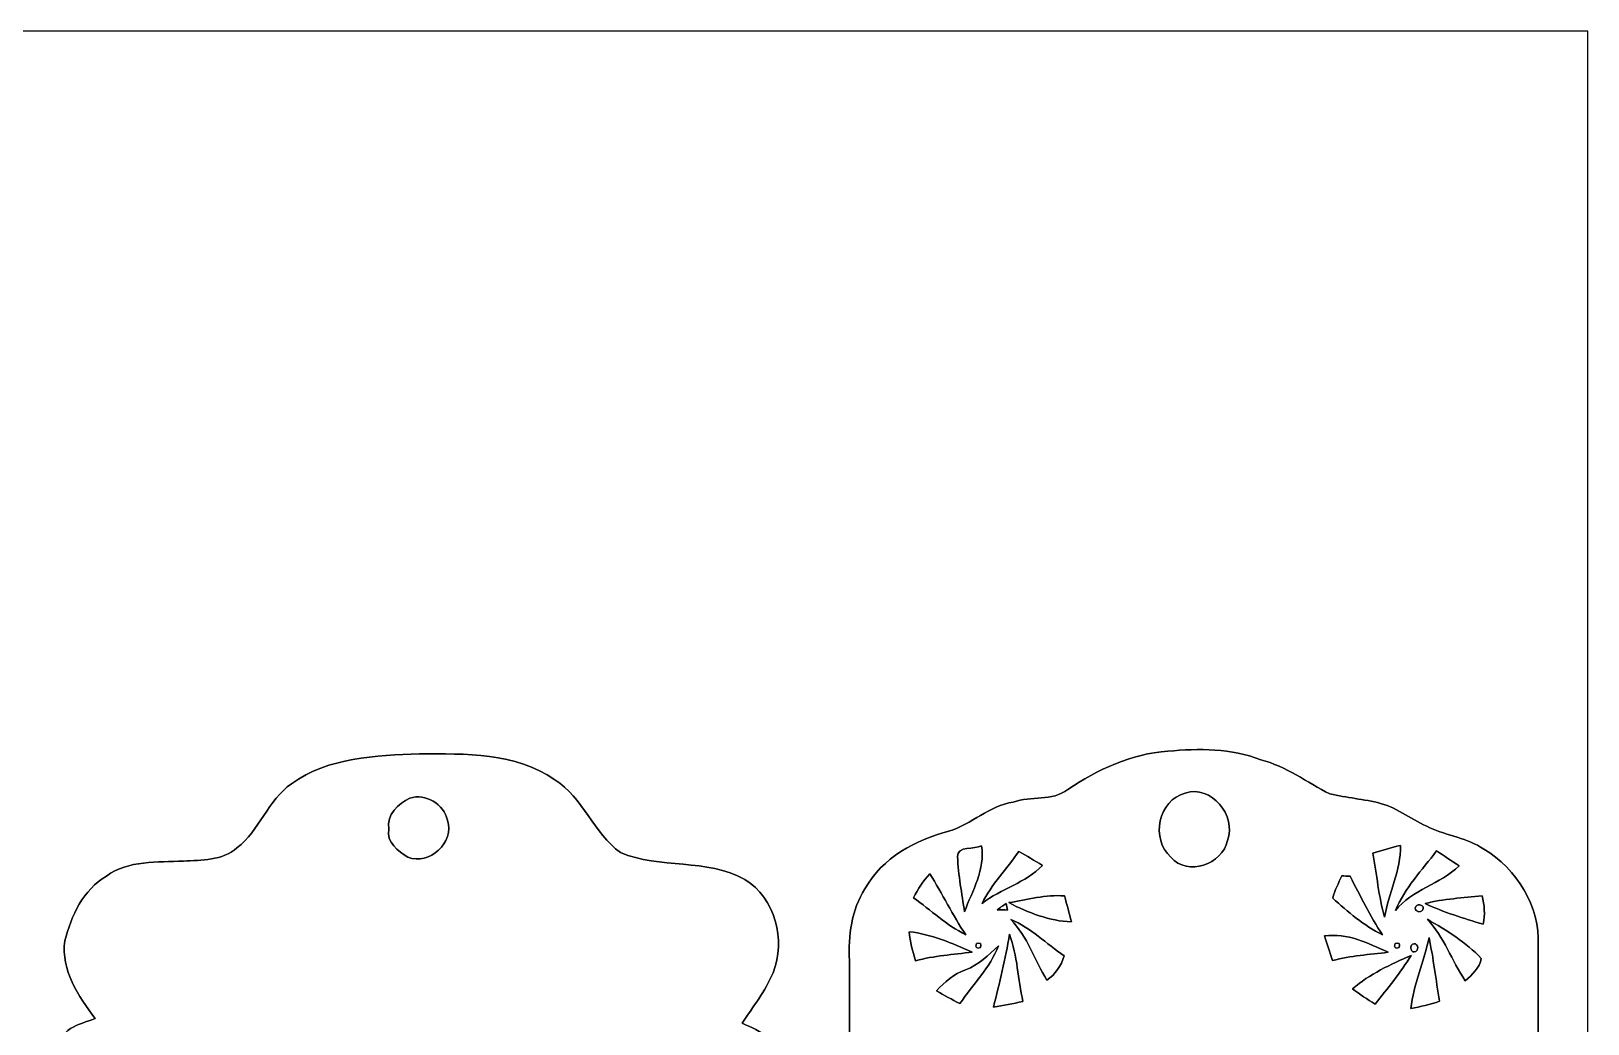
# Model space of a CAD drawing. Header units: centimetres. Extents: x -16.8 to 16.8, y -16.7 to 16.7.
# Drawn here: x -5.4 to 16.77, y 2.54 to 16.67 of the extents above; entities that cross this region are included whole.
import ezdxf

# ---------------------------------------------------------------- set-up
doc = ezdxf.new("R2010")
doc.units = ezdxf.units.CM
doc.header["$MEASUREMENT"] = 0
doc.layers.add('Layer 1', color=7, linetype='Continuous')

msp = doc.modelspace()

# ---------------------------------------------------------------- linework, layer by layer
at = {"layer": 'Layer 1', "color": 7}
for points, knots in [([(-16.77458, 16.66875), (-16.77458, 16.66875), (16.77458, 16.66875), (16.77458, 16.66875), (16.77458, 16.66875), (16.77458, 16.66875), (16.77458, -16.66875), (16.77458, -16.66875), (16.77458, -16.66875), (16.77458, -16.66875), (-16.77458, -16.66875), (-16.77458, -16.66875), (-16.77458, -16.66875), (-16.77458, -16.66875), (-16.77458, 16.66875), (-16.77458, 16.66875), (-16.77458, 16.66875), (-16.77458, 16.66875), (-16.77458, 16.66875), (-16.77458, 16.66875)], [0, 0, 0, 0, 0.16666667, 0.16666667, 0.16666667, 0.16666667, 0.33333333, 0.33333333, 0.33333333, 0.33333333, 0.5, 0.5, 0.5, 0.5, 0.66666667, 0.66666667, 0.66666667, 0.66666667, 1, 1, 1, 1]), ([(10.79288, 6.41914), (10.27395, 6.38175), (9.79346, 6.15915), (9.36731, 5.87199), (9.36731, 5.87199), (9.14471, 5.70195), (8.84343, 5.78309), (8.59084, 5.69348), (8.59084, 5.69348), (8.24971, 5.64233), (7.99747, 5.38057), (7.67574, 5.27791), (7.67574, 5.27791), (7.20019, 5.15938), (6.7243, 4.89938), (6.47982, 4.45841), (6.47982, 4.45841), (6.28438, 4.15925), (6.24452, 3.78919), (6.25757, 3.43994), (6.25757, 3.43994), (6.26957, 0.91123), (6.25404, -1.61784), (6.26498, -4.14655), (6.26498, -4.14655), (6.25722, -4.57941), (6.44878, -5.00627), (6.77968, -5.28567), (6.77968, -5.28567), (7.12752, -5.64444), (7.65916, -5.68325), (8.07191, -5.93125), (8.07191, -5.93125), (8.25641, -6.0392), (8.45326, -6.12881), (8.66316, -6.17679), (8.66316, -6.17679), (8.93586, -6.24311), (9.24807, -6.20324), (9.47455, -6.39904), (9.47455, -6.39904), (10.29652, -6.96736), (11.40813, -7.05379), (12.32923, -6.68726), (12.32923, -6.68726), (12.60969, -6.57472), (12.85064, -6.38528), (13.12122, -6.25334), (13.12122, -6.25334), (13.34664, -6.20536), (13.58265, -6.20854), (13.80702, -6.14856), (13.80702, -6.14856), (14.08148, -6.06778), (14.3002, -5.86775), (14.56372, -5.76192), (14.56372, -5.76192), (14.8336, -5.66984), (15.12252, -5.61763), (15.35747, -5.44513), (15.35747, -5.44513), (15.78398, -5.14562), (16.10113, -4.64679), (16.06938, -4.11092), (16.06938, -4.11092), (16.06726, -1.52329), (16.07291, 1.06468), (16.06656, 3.65231), (16.06656, 3.65231), (16.09443, 4.21146), (15.76105, 4.74133), (15.29151, 5.02567), (15.29151, 5.02567), (15.05902, 5.17984), (14.77504, 5.21511), (14.52457, 5.32871), (14.52457, 5.32871), (14.28432, 5.43101), (14.07795, 5.60458), (13.8236, 5.67443), (13.8236, 5.67443), (13.58582, 5.73687), (13.33853, 5.75451), (13.1004, 5.8106), (13.1004, 5.8106), (12.77408, 5.97535), (12.47563, 6.20219), (12.11721, 6.29708), (12.11721, 6.29708), (11.69741, 6.46254), (11.23491, 6.45548), (10.79288, 6.41914), (10.79288, 6.41914), (10.79288, 6.41914), (10.79288, 6.41914), (10.79288, 6.41914)], [0, 0, 0, 0, 0.04, 0.04, 0.04, 0.04, 0.08, 0.08, 0.08, 0.08, 0.12, 0.12, 0.12, 0.12, 0.16, 0.16, 0.16, 0.16, 0.2, 0.2, 0.2, 0.2, 0.24, 0.24, 0.24, 0.24, 0.28, 0.28, 0.28, 0.28, 0.32, 0.32, 0.32, 0.32, 0.36, 0.36, 0.36, 0.36, 0.4, 0.4, 0.4, 0.4, 0.44, 0.44, 0.44, 0.44, 0.48, 0.48, 0.48, 0.48, 0.52, 0.52, 0.52, 0.52, 0.56, 0.56, 0.56, 0.56, 0.6, 0.6, 0.6, 0.6, 0.64, 0.64, 0.64, 0.64, 0.68, 0.68, 0.68, 0.68, 0.72, 0.72, 0.72, 0.72, 0.76, 0.76, 0.76, 0.76, 0.8, 0.8, 0.8, 0.8, 0.84, 0.84, 0.84, 0.84, 0.88, 0.88, 0.88, 0.88, 0.92, 0.92, 0.92, 0.92, 1, 1, 1, 1]), ([(0.13476, 6.38104), (-0.48295, 6.35494), (-1.16487, 6.33518), (-1.68628, 5.95524), (-1.68628, 5.95524), (-2.02353, 5.72241), (-2.13995, 5.28884), (-2.46451, 5.0419), (-2.46451, 5.0419), (-2.67229, 4.86128), (-2.96863, 4.8641), (-3.22721, 4.85458), (-3.22721, 4.85458), (-3.59445, 4.8327), (-4.00967, 4.8708), (-4.32364, 4.6415), (-4.32364, 4.6415), (-4.6542, 4.44782), (-4.82318, 4.07458), (-4.91596, 3.71934), (-4.91596, 3.71934), (-4.97276, 3.29671), (-4.71805, 2.93511), (-4.48557, 2.61232), (-4.48557, 2.61232), (-4.60375, 2.56822), (-4.72722, 2.5333), (-4.83623, 2.46839), (-4.83623, 2.46839), (-5.03555, 2.32692), (-5.14562, 2.08703), (-5.16043, 1.84644), (-5.16043, 1.84644), (-5.19889, 1.36419), (-4.98793, 0.91581), (-4.81224, 0.48048), (-4.81224, 0.48048), (-4.68665, 0.15522), (-4.54025, -0.16122), (-4.37833, -0.4699), (-4.37833, -0.4699), (-4.62421, -0.70591), (-4.83482, -0.98989), (-4.90784, -1.32891), (-4.90784, -1.32891), (-5.00803, -1.84397), (-4.94594, -2.38548), (-4.78755, -2.88255), (-4.78755, -2.88255), (-4.7184, -3.09809), (-4.56036, -3.26602), (-4.46017, -3.46463), (-4.46017, -3.46463), (-4.60304, -3.61985), (-4.80801, -3.72533), (-4.88633, -3.93241), (-4.88633, -3.93241), (-4.98863, -4.18959), (-4.953, -4.47851), (-4.87998, -4.73851), (-4.87998, -4.73851), (-4.79919, -4.99851), (-4.56777, -5.18019), (-4.318, -5.26662), (-4.318, -5.26662), (-3.83434, -5.48675), (-3.28013, -5.35905), (-2.78836, -5.54214), (-2.78836, -5.54214), (-2.46063, -5.80496), (-2.28953, -6.21383), (-1.98014, -6.4964), (-1.98014, -6.4964), (-1.50354, -6.93491), (-0.86219, -7.1374), (-0.22966, -7.20901), (-0.22966, -7.20901), (0.24236, -7.22418), (0.72672, -7.24217), (1.1878, -7.12011), (1.1878, -7.12011), (1.59844, -7.0298), (2.02283, -6.86364), (2.27647, -6.50981), (2.27647, -6.50981), (2.51601, -6.23147), (2.55482, -5.85188), (2.71251, -5.53297), (2.71251, -5.53297), (2.96545, -5.34776), (3.29106, -5.42819), (3.58069, -5.41373), (3.58069, -5.41373), (3.96628, -5.39397), (4.3815, -5.47511), (4.74521, -5.30966), (4.74521, -5.30966), (5.01297, -5.21935), (5.2518, -5.01826), (5.35058, -4.75015), (5.35058, -4.75015), (5.40032, -4.50074), (5.3908, -4.24074), (5.36011, -3.99027), (5.36011, -3.99027), (5.31072, -3.76626), (5.12798, -3.60715), (4.95124, -3.47945), (4.95124, -3.47945), (5.15444, -3.16195), (5.33082, -2.81517), (5.36399, -2.43381), (5.36399, -2.43381), (5.39256, -2.0126), (5.41972, -1.57586), (5.29061, -1.16769), (5.29061, -1.16769), (5.19112, -0.8696), (4.94877, -0.65123), (4.7371, -0.4318), (4.7371, -0.4318), (4.90502, -0.03845), (5.05848, 0.36089), (5.201, 0.76412), (5.201, 0.76412), (5.33859, 1.15641), (5.43489, 1.58115), (5.34846, 1.99531), (5.34846, 1.99531), (5.26909, 2.28529), (4.98969, 2.43769), (4.73004, 2.54423), (4.73004, 2.54423), (4.88244, 2.77989), (5.06342, 3.00249), (5.17031, 3.26496), (5.17031, 3.26496), (5.35305, 3.72604), (5.20735, 4.3307), (4.76744, 4.59034), (4.76744, 4.59034), (4.2231, 4.8955), (3.56094, 4.74028), (2.99649, 4.97381), (2.99649, 4.97381), (2.61549, 5.25145), (2.46697, 5.75804), (2.06128, 6.01133), (2.06128, 6.01133), (1.5053, 6.40433), (0.78669, 6.37928), (0.13476, 6.38104)], [0, 0, 0, 0, 0.02564103, 0.02564103, 0.02564103, 0.02564103, 0.05128205, 0.05128205, 0.05128205, 0.05128205, 0.07692308, 0.07692308, 0.07692308, 0.07692308, 0.1025641, 0.1025641, 0.1025641, 0.1025641, 0.12820513, 0.12820513, 0.12820513, 0.12820513, 0.15384615, 0.15384615, 0.15384615, 0.15384615, 0.17948718, 0.17948718, 0.17948718, 0.17948718, 0.20512821, 0.20512821, 0.20512821, 0.20512821, 0.23076923, 0.23076923, 0.23076923, 0.23076923, 0.25641026, 0.25641026, 0.25641026, 0.25641026, 0.28205128, 0.28205128, 0.28205128, 0.28205128, 0.30769231, 0.30769231, 0.30769231, 0.30769231, 0.33333333, 0.33333333, 0.33333333, 0.33333333, 0.35897436, 0.35897436, 0.35897436, 0.35897436, 0.38461538, 0.38461538, 0.38461538, 0.38461538, 0.41025641, 0.41025641, 0.41025641, 0.41025641, 0.43589744, 0.43589744, 0.43589744, 0.43589744, 0.46153846, 0.46153846, 0.46153846, 0.46153846, 0.48717949, 0.48717949, 0.48717949, 0.48717949, 0.51282051, 0.51282051, 0.51282051, 0.51282051, 0.53846154, 0.53846154, 0.53846154, 0.53846154, 0.56410256, 0.56410256, 0.56410256, 0.56410256, 0.58974359, 0.58974359, 0.58974359, 0.58974359, 0.61538462, 0.61538462, 0.61538462, 0.61538462, 0.64102564, 0.64102564, 0.64102564, 0.64102564, 0.66666667, 0.66666667, 0.66666667, 0.66666667, 0.69230769, 0.69230769, 0.69230769, 0.69230769, 0.71794872, 0.71794872, 0.71794872, 0.71794872, 0.74358974, 0.74358974, 0.74358974, 0.74358974, 0.76923077, 0.76923077, 0.76923077, 0.76923077, 0.79487179, 0.79487179, 0.79487179, 0.79487179, 0.82051282, 0.82051282, 0.82051282, 0.82051282, 0.84615385, 0.84615385, 0.84615385, 0.84615385, 0.87179487, 0.87179487, 0.87179487, 0.87179487, 0.8974359, 0.8974359, 0.8974359, 0.8974359, 0.92307692, 0.92307692, 0.92307692, 0.92307692, 0.94871795, 0.94871795, 0.94871795, 0.94871795, 1, 1, 1, 1]), ([(-0.00035, 5.75063), (0.21696, 5.82154), (0.49248, 5.66244), (0.53234, 5.4356), (0.53234, 5.4356), (0.64029, 5.11739), (0.27446, 4.78966), (-0.02999, 4.9082), (-0.02999, 4.9082), (-0.16087, 5.00204), (-0.34713, 5.11387), (-0.29986, 5.30966), (-0.29986, 5.30966), (-0.33902, 5.5118), (-0.16686, 5.67478), (-0.00035, 5.75063)], [0, 0, 0, 0, 0.2, 0.2, 0.2, 0.2, 0.4, 0.4, 0.4, 0.4, 0.6, 0.6, 0.6, 0.6, 1, 1, 1, 1]), ([(11.03983, 5.82154), (11.40919, 5.94536), (11.77607, 5.50016), (11.64343, 5.14809), (11.64343, 5.14809), (11.57076, 4.80589), (11.07405, 4.6288), (10.83698, 4.91031), (10.83698, 4.91031), (10.54312, 5.16043), (10.65706, 5.72805), (11.03983, 5.82154)], [0, 0, 0, 0, 0.25, 0.25, 0.25, 0.25, 0.5, 0.5, 0.5, 0.5, 1, 1, 1, 1]), ([(7.79956, 4.91772), (7.79039, 5.07929), (8.04333, 5.01227), (8.13894, 5.07224), (8.13894, 5.07224), (8.19397, 4.73569), (8.00911, 4.43336), (7.89728, 4.12926), (7.89728, 4.12926), (7.8613, 4.39138), (7.80556, 4.65279), (7.79956, 4.91772)], [0, 0, 0, 0, 0.25, 0.25, 0.25, 0.25, 0.5, 0.5, 0.5, 0.5, 1, 1, 1, 1]), ([(8.67092, 4.99251), (8.78381, 4.92725), (8.89459, 4.86093), (9.00747, 4.79284), (9.00747, 4.79284), (8.76864, 4.53919), (8.41516, 4.4637), (8.1467, 4.25027), (8.1467, 4.25027), (8.27758, 4.52579), (8.50406, 4.73957), (8.67092, 4.99251)], [0, 0, 0, 0, 0.25, 0.25, 0.25, 0.25, 0.5, 0.5, 0.5, 0.5, 1, 1, 1, 1]), ([(13.71036, 4.96535), (13.84053, 5.00839), (13.97212, 5.04684), (14.10652, 5.07647), (14.10652, 5.07647), (14.1097, 4.72264), (13.94248, 4.39808), (13.87828, 4.05483), (13.87828, 4.05483), (13.79643, 4.35328), (13.76927, 4.66266), (13.71036, 4.96535)], [0, 0, 0, 0, 0.25, 0.25, 0.25, 0.25, 0.5, 0.5, 0.5, 0.5, 1, 1, 1, 1]), ([(14.62123, 4.99886), (14.72777, 4.92795), (14.83184, 4.85775), (14.93943, 4.78578), (14.93943, 4.78578), (14.67379, 4.52296), (14.27021, 4.44923), (14.0335, 4.14867), (14.0335, 4.14867), (14.16861, 4.46899), (14.41027, 4.72722), (14.62123, 4.99886)], [0, 0, 0, 0, 0.25, 0.25, 0.25, 0.25, 0.5, 0.5, 0.5, 0.5, 1, 1, 1, 1]), ([(7.17021, 4.33317), (7.23653, 4.45452), (7.3085, 4.57376), (7.40375, 4.67466), (7.40375, 4.67466), (7.57908, 4.3875), (7.72901, 4.08517), (7.91492, 3.80365), (7.91492, 3.80365), (7.64222, 3.94229), (7.41645, 4.15502), (7.17021, 4.33317)], [0, 0, 0, 0, 0.25, 0.25, 0.25, 0.25, 0.5, 0.5, 0.5, 0.5, 1, 1, 1, 1]), ([(13.27009, 4.64397), (13.29972, 4.6422), (13.35934, 4.63868), (13.38933, 4.63691), (13.38933, 4.63691), (13.53538, 4.3561), (13.67155, 4.06964), (13.84864, 3.80612), (13.84864, 3.80612), (13.58512, 3.93771), (13.35687, 4.13067), (13.14027, 4.32717), (13.14027, 4.32717), (13.17025, 4.43759), (13.22387, 4.5399), (13.27009, 4.64397)], [0, 0, 0, 0, 0.2, 0.2, 0.2, 0.2, 0.4, 0.4, 0.4, 0.4, 0.6, 0.6, 0.6, 0.6, 1, 1, 1, 1]), ([(8.36154, 4.1589), (8.40387, 4.19029), (8.44762, 4.22134), (8.49171, 4.25097), (8.49171, 4.25097), (8.49595, 4.22769), (8.50441, 4.18077), (8.509, 4.15749), (8.509, 4.15749), (8.45926, 4.15784), (8.41022, 4.15819), (8.36154, 4.1589)], [0, 0, 0, 0, 0.25, 0.25, 0.25, 0.25, 0.5, 0.5, 0.5, 0.5, 1, 1, 1, 1]), ([(8.53052, 4.26261), (8.79087, 4.30424), (9.05581, 4.38079), (9.32039, 4.35786), (9.32039, 4.35786), (9.35567, 4.23545), (9.38883, 4.11233), (9.41952, 3.9878), (9.41952, 3.9878), (9.10519, 4.00156), (8.80498, 4.11621), (8.53052, 4.26261)], [0, 0, 0, 0, 0.25, 0.25, 0.25, 0.25, 0.5, 0.5, 0.5, 0.5, 1, 1, 1, 1]), ([(14.32242, 4.20688), (14.35206, 4.26226), (14.46071, 4.22275), (14.42261, 4.16031), (14.42261, 4.16031), (14.39227, 4.10351), (14.28432, 4.14479), (14.32242, 4.20688)], [0, 0, 0, 0, 0.33333333, 0.33333333, 0.33333333, 0.33333333, 1, 1, 1, 1]), ([(14.45577, 4.24815), (14.72036, 4.31941), (14.99658, 4.32788), (15.26787, 4.36139), (15.26787, 4.36139), (15.30032, 4.22875), (15.31549, 4.09046), (15.28516, 3.9557), (15.28516, 3.9557), (15.00329, 4.03578), (14.72283, 4.12715), (14.45577, 4.24815)], [0, 0, 0, 0, 0.25, 0.25, 0.25, 0.25, 0.5, 0.5, 0.5, 0.5, 1, 1, 1, 1]), ([(8.55592, 4.02343), (8.84167, 3.89925), (9.06357, 3.67983), (9.31616, 3.50485), (9.31616, 3.50485), (9.27488, 3.36409), (9.18986, 3.24238), (9.07133, 3.15666), (9.07133, 3.15666), (8.89423, 3.44346), (8.79687, 3.7786), (8.55592, 4.02343)], [0, 0, 0, 0, 0.25, 0.25, 0.25, 0.25, 0.5, 0.5, 0.5, 0.5, 1, 1, 1, 1]), ([(14.48894, 4.02484), (14.76304, 3.86927), (15.03786, 3.69711), (15.25729, 3.46851), (15.25729, 3.46851), (15.23189, 3.3341), (15.12641, 3.23709), (15.02833, 3.15066), (15.02833, 3.15066), (14.83148, 3.43218), (14.73094, 3.77507), (14.48894, 4.02484)], [0, 0, 0, 0, 0.25, 0.25, 0.25, 0.25, 0.5, 0.5, 0.5, 0.5, 1, 1, 1, 1]), ([(7.11129, 3.84739), (7.42668, 3.81317), (7.71948, 3.68512), (8.00735, 3.55882), (8.00735, 3.55882), (7.73712, 3.52319), (7.46442, 3.50626), (7.20055, 3.43535), (7.20055, 3.43535), (7.15469, 3.5687), (7.11976, 3.70628), (7.11129, 3.84739)], [0, 0, 0, 0, 0.25, 0.25, 0.25, 0.25, 0.5, 0.5, 0.5, 0.5, 1, 1, 1, 1]), ([(8.31003, 2.7746), (8.39541, 3.1182), (8.47937, 3.46216), (8.53863, 3.81176), (8.53863, 3.81176), (8.65258, 3.50344), (8.65681, 3.17253), (8.72913, 2.85503), (8.72913, 2.85503), (8.59049, 2.82258), (8.44938, 2.79753), (8.31003, 2.7746)], [0, 0, 0, 0, 0.25, 0.25, 0.25, 0.25, 0.5, 0.5, 0.5, 0.5, 1, 1, 1, 1]), ([(13.02526, 3.78778), (13.3477, 3.83575), (13.64509, 3.68406), (13.93014, 3.55565), (13.93014, 3.55565), (13.66449, 3.52284), (13.39709, 3.50696), (13.13815, 3.43817), (13.13815, 3.43817), (13.09934, 3.55494), (13.06195, 3.67136), (13.02526, 3.78778)], [0, 0, 0, 0, 0.25, 0.25, 0.25, 0.25, 0.5, 0.5, 0.5, 0.5, 1, 1, 1, 1]), ([(7.91281, 3.30588), (8.09801, 3.37538), (8.23736, 3.5179), (8.38129, 3.64737), (8.38129, 3.64737), (8.26064, 3.33657), (8.01652, 3.09704), (7.83167, 2.8254), (7.83167, 2.8254), (7.71913, 2.88255), (7.60765, 2.94428), (7.49723, 3.00461), (7.49723, 3.00461), (7.61189, 3.13514), (7.74841, 3.2452), (7.91281, 3.30588)], [0, 0, 0, 0, 0.2, 0.2, 0.2, 0.2, 0.4, 0.4, 0.4, 0.4, 0.6, 0.6, 0.6, 0.6, 1, 1, 1, 1]), ([(8.06697, 3.68053), (8.12412, 3.69923), (8.14352, 3.67947), (8.12553, 3.62197), (8.12553, 3.62197), (8.06767, 3.60362), (8.04827, 3.62338), (8.06697, 3.68053)], [0, 0, 0, 0, 0.33333333, 0.33333333, 0.33333333, 0.33333333, 1, 1, 1, 1]), ([(14.02891, 3.68053), (14.08606, 3.69923), (14.10547, 3.67947), (14.08747, 3.62197), (14.08747, 3.62197), (14.02962, 3.60362), (14.01022, 3.62338), (14.02891, 3.68053)], [0, 0, 0, 0, 0.33333333, 0.33333333, 0.33333333, 0.33333333, 1, 1, 1, 1]), ([(14.27868, 3.66924), (14.34042, 3.70734), (14.38169, 3.59904), (14.32525, 3.56905), (14.32525, 3.56905), (14.26281, 3.5306), (14.22294, 3.63926), (14.27868, 3.66924)], [0, 0, 0, 0, 0.33333333, 0.33333333, 0.33333333, 0.33333333, 1, 1, 1, 1]), ([(14.51222, 3.76696), (14.57501, 3.46639), (14.61064, 3.16159), (14.6618, 2.85891), (14.6618, 2.85891), (14.52951, 2.81093), (14.38981, 2.78201), (14.25328, 2.75308), (14.25328, 2.75308), (14.29067, 3.10268), (14.44378, 3.42406), (14.51222, 3.76696)], [0, 0, 0, 0, 0.25, 0.25, 0.25, 0.25, 0.5, 0.5, 0.5, 0.5, 1, 1, 1, 1]), ([(13.42249, 3.03354), (13.66485, 3.24767), (13.96471, 3.38067), (14.25681, 3.5119), (14.25681, 3.5119), (14.10652, 3.26637), (13.92626, 3.04024), (13.74316, 2.81834), (13.74316, 2.81834), (13.63416, 2.88713), (13.52726, 2.9591), (13.42249, 3.03354)], [0, 0, 0, 0, 0.25, 0.25, 0.25, 0.25, 0.5, 0.5, 0.5, 0.5, 1, 1, 1, 1])]:
    msp.add_open_spline(points, degree=3, knots=knots, dxfattribs=at)
at = {"layer": 'Layer 1', "color": 8}
for points, knots in [([(10.79288, 6.41914), (11.23491, 6.45548), (11.69741, 6.46254), (12.11721, 6.29708), (12.11721, 6.29708), (12.47563, 6.20219), (12.77408, 5.97535), (13.1004, 5.8106), (13.1004, 5.8106), (13.33853, 5.75451), (13.58582, 5.73687), (13.8236, 5.67443), (13.8236, 5.67443), (14.07795, 5.60458), (14.28432, 5.43101), (14.52457, 5.32871), (14.52457, 5.32871), (14.77504, 5.21511), (15.05902, 5.17984), (15.29151, 5.02567), (15.29151, 5.02567), (15.76105, 4.74133), (16.09443, 4.21146), (16.06656, 3.65231), (16.06656, 3.65231), (16.07291, 1.06468), (16.06726, -1.52329), (16.06938, -4.11092), (16.06938, -4.11092), (16.10113, -4.64679), (15.78398, -5.14562), (15.35747, -5.44513), (15.35747, -5.44513), (15.12252, -5.61763), (14.8336, -5.66984), (14.56372, -5.76192), (14.56372, -5.76192), (14.3002, -5.86775), (14.08148, -6.06778), (13.80702, -6.14856), (13.80702, -6.14856), (13.58265, -6.20854), (13.34664, -6.20536), (13.12122, -6.25334), (13.12122, -6.25334), (12.85064, -6.38528), (12.60969, -6.57472), (12.32923, -6.68726), (12.32923, -6.68726), (11.40813, -7.05379), (10.29652, -6.96736), (9.47455, -6.39904), (9.47455, -6.39904), (9.24807, -6.20324), (8.93586, -6.24311), (8.66316, -6.17679), (8.66316, -6.17679), (8.45326, -6.12881), (8.25641, -6.0392), (8.07191, -5.93125), (8.07191, -5.93125), (7.65916, -5.68325), (7.12752, -5.64444), (6.77968, -5.28567), (6.77968, -5.28567), (6.44878, -5.00627), (6.25722, -4.57941), (6.26498, -4.14655), (6.26498, -4.14655), (6.25404, -1.61784), (6.26957, 0.91123), (6.25757, 3.43994), (6.25757, 3.43994), (6.24452, 3.78919), (6.28438, 4.15925), (6.47982, 4.45841), (6.47982, 4.45841), (6.7243, 4.89938), (7.20019, 5.15938), (7.67574, 5.27791), (7.67574, 5.27791), (7.99747, 5.38057), (8.24971, 5.64233), (8.59084, 5.69348), (8.59084, 5.69348), (8.84343, 5.78309), (9.14471, 5.70195), (9.36731, 5.87199), (9.36731, 5.87199), (9.79346, 6.15915), (10.27395, 6.38175), (10.79288, 6.41914), (10.79288, 6.41914), (10.79288, 6.41914), (10.79288, 6.41914), (10.79288, 6.41914)], [0, 0, 0, 0, 0.04, 0.04, 0.04, 0.04, 0.08, 0.08, 0.08, 0.08, 0.12, 0.12, 0.12, 0.12, 0.16, 0.16, 0.16, 0.16, 0.2, 0.2, 0.2, 0.2, 0.24, 0.24, 0.24, 0.24, 0.28, 0.28, 0.28, 0.28, 0.32, 0.32, 0.32, 0.32, 0.36, 0.36, 0.36, 0.36, 0.4, 0.4, 0.4, 0.4, 0.44, 0.44, 0.44, 0.44, 0.48, 0.48, 0.48, 0.48, 0.52, 0.52, 0.52, 0.52, 0.56, 0.56, 0.56, 0.56, 0.6, 0.6, 0.6, 0.6, 0.64, 0.64, 0.64, 0.64, 0.68, 0.68, 0.68, 0.68, 0.72, 0.72, 0.72, 0.72, 0.76, 0.76, 0.76, 0.76, 0.8, 0.8, 0.8, 0.8, 0.84, 0.84, 0.84, 0.84, 0.88, 0.88, 0.88, 0.88, 0.92, 0.92, 0.92, 0.92, 1, 1, 1, 1]), ([(0.13476, 6.38104), (0.78669, 6.37928), (1.5053, 6.40433), (2.06128, 6.01133), (2.06128, 6.01133), (2.46697, 5.75804), (2.61549, 5.25145), (2.99649, 4.97381), (2.99649, 4.97381), (3.56094, 4.74028), (4.2231, 4.8955), (4.76744, 4.59034), (4.76744, 4.59034), (5.20735, 4.3307), (5.35305, 3.72604), (5.17031, 3.26496), (5.17031, 3.26496), (5.06342, 3.00249), (4.88244, 2.77989), (4.73004, 2.54423), (4.73004, 2.54423), (4.98969, 2.43769), (5.26909, 2.28529), (5.34846, 1.99531), (5.34846, 1.99531), (5.43489, 1.58115), (5.33859, 1.15641), (5.201, 0.76412), (5.201, 0.76412), (5.05848, 0.36089), (4.90502, -0.03845), (4.7371, -0.4318), (4.7371, -0.4318), (4.94877, -0.65123), (5.19112, -0.8696), (5.29061, -1.16769), (5.29061, -1.16769), (5.41972, -1.57586), (5.39256, -2.0126), (5.36399, -2.43381), (5.36399, -2.43381), (5.33082, -2.81517), (5.15444, -3.16195), (4.95124, -3.47945), (4.95124, -3.47945), (5.12798, -3.60715), (5.31072, -3.76626), (5.36011, -3.99027), (5.36011, -3.99027), (5.3908, -4.24074), (5.40032, -4.50074), (5.35058, -4.75015), (5.35058, -4.75015), (5.2518, -5.01826), (5.01297, -5.21935), (4.74521, -5.30966), (4.74521, -5.30966), (4.3815, -5.47511), (3.96628, -5.39397), (3.58069, -5.41373), (3.58069, -5.41373), (3.29106, -5.42819), (2.96545, -5.34776), (2.71251, -5.53297), (2.71251, -5.53297), (2.55482, -5.85188), (2.51601, -6.23147), (2.27647, -6.50981), (2.27647, -6.50981), (2.02283, -6.86364), (1.59844, -7.0298), (1.1878, -7.12011), (1.1878, -7.12011), (0.72672, -7.24217), (0.24236, -7.22418), (-0.22966, -7.20901), (-0.22966, -7.20901), (-0.86219, -7.1374), (-1.50354, -6.93491), (-1.98014, -6.4964), (-1.98014, -6.4964), (-2.28953, -6.21383), (-2.46063, -5.80496), (-2.78836, -5.54214), (-2.78836, -5.54214), (-3.28013, -5.35905), (-3.83434, -5.48675), (-4.318, -5.26662), (-4.318, -5.26662), (-4.56777, -5.18019), (-4.79919, -4.99851), (-4.87998, -4.73851), (-4.87998, -4.73851), (-4.953, -4.47851), (-4.98863, -4.18959), (-4.88633, -3.93241), (-4.88633, -3.93241), (-4.80801, -3.72533), (-4.60304, -3.61985), (-4.46017, -3.46463), (-4.46017, -3.46463), (-4.56036, -3.26602), (-4.7184, -3.09809), (-4.78755, -2.88255), (-4.78755, -2.88255), (-4.94594, -2.38548), (-5.00803, -1.84397), (-4.90784, -1.32891), (-4.90784, -1.32891), (-4.83482, -0.98989), (-4.62421, -0.70591), (-4.37833, -0.4699), (-4.37833, -0.4699), (-4.54025, -0.16122), (-4.68665, 0.15522), (-4.81224, 0.48048), (-4.81224, 0.48048), (-4.98793, 0.91581), (-5.19889, 1.36419), (-5.16043, 1.84644), (-5.16043, 1.84644), (-5.14562, 2.08703), (-5.03555, 2.32692), (-4.83623, 2.46839), (-4.83623, 2.46839), (-4.72722, 2.5333), (-4.60375, 2.56822), (-4.48557, 2.61232), (-4.48557, 2.61232), (-4.71805, 2.93511), (-4.97276, 3.29671), (-4.91596, 3.71934), (-4.91596, 3.71934), (-4.82318, 4.07458), (-4.6542, 4.44782), (-4.32364, 4.6415), (-4.32364, 4.6415), (-4.00967, 4.8708), (-3.59445, 4.8327), (-3.22721, 4.85458), (-3.22721, 4.85458), (-2.96863, 4.8641), (-2.67229, 4.86128), (-2.46451, 5.0419), (-2.46451, 5.0419), (-2.13995, 5.28884), (-2.02353, 5.72241), (-1.68628, 5.95524), (-1.68628, 5.95524), (-1.16487, 6.33518), (-0.48295, 6.35494), (0.13476, 6.38104), (0.13476, 6.38104), (0.13476, 6.38104), (0.13476, 6.38104), (0.13476, 6.38104)], [0, 0, 0, 0, 0.025, 0.025, 0.025, 0.025, 0.05, 0.05, 0.05, 0.05, 0.075, 0.075, 0.075, 0.075, 0.1, 0.1, 0.1, 0.1, 0.125, 0.125, 0.125, 0.125, 0.15, 0.15, 0.15, 0.15, 0.175, 0.175, 0.175, 0.175, 0.2, 0.2, 0.2, 0.2, 0.225, 0.225, 0.225, 0.225, 0.25, 0.25, 0.25, 0.25, 0.275, 0.275, 0.275, 0.275, 0.3, 0.3, 0.3, 0.3, 0.325, 0.325, 0.325, 0.325, 0.35, 0.35, 0.35, 0.35, 0.375, 0.375, 0.375, 0.375, 0.4, 0.4, 0.4, 0.4, 0.425, 0.425, 0.425, 0.425, 0.45, 0.45, 0.45, 0.45, 0.475, 0.475, 0.475, 0.475, 0.5, 0.5, 0.5, 0.5, 0.525, 0.525, 0.525, 0.525, 0.55, 0.55, 0.55, 0.55, 0.575, 0.575, 0.575, 0.575, 0.6, 0.6, 0.6, 0.6, 0.625, 0.625, 0.625, 0.625, 0.65, 0.65, 0.65, 0.65, 0.675, 0.675, 0.675, 0.675, 0.7, 0.7, 0.7, 0.7, 0.725, 0.725, 0.725, 0.725, 0.75, 0.75, 0.75, 0.75, 0.775, 0.775, 0.775, 0.775, 0.8, 0.8, 0.8, 0.8, 0.825, 0.825, 0.825, 0.825, 0.85, 0.85, 0.85, 0.85, 0.875, 0.875, 0.875, 0.875, 0.9, 0.9, 0.9, 0.9, 0.925, 0.925, 0.925, 0.925, 0.95, 0.95, 0.95, 0.95, 1, 1, 1, 1]), ([(-0.00035, 5.75063), (-0.16686, 5.67478), (-0.33902, 5.5118), (-0.29986, 5.30966), (-0.29986, 5.30966), (-0.34713, 5.11387), (-0.16087, 5.00204), (-0.02999, 4.9082), (-0.02999, 4.9082), (0.27446, 4.78966), (0.64029, 5.11739), (0.53234, 5.4356), (0.53234, 5.4356), (0.49248, 5.66244), (0.21696, 5.82154), (-0.00035, 5.75063), (-0.00035, 5.75063), (-0.00035, 5.75063), (-0.00035, 5.75063), (-0.00035, 5.75063)], [0, 0, 0, 0, 0.16666667, 0.16666667, 0.16666667, 0.16666667, 0.33333333, 0.33333333, 0.33333333, 0.33333333, 0.5, 0.5, 0.5, 0.5, 0.66666667, 0.66666667, 0.66666667, 0.66666667, 1, 1, 1, 1]), ([(11.03983, 5.82154), (10.65706, 5.72805), (10.54312, 5.16043), (10.83698, 4.91031), (10.83698, 4.91031), (11.07405, 4.6288), (11.57076, 4.80589), (11.64343, 5.14809), (11.64343, 5.14809), (11.77607, 5.50016), (11.40919, 5.94536), (11.03983, 5.82154), (11.03983, 5.82154), (11.03983, 5.82154), (11.03983, 5.82154), (11.03983, 5.82154)], [0, 0, 0, 0, 0.2, 0.2, 0.2, 0.2, 0.4, 0.4, 0.4, 0.4, 0.6, 0.6, 0.6, 0.6, 1, 1, 1, 1]), ([(7.79956, 4.91772), (7.80556, 4.65279), (7.8613, 4.39138), (7.89728, 4.12926), (7.89728, 4.12926), (8.00911, 4.43336), (8.19397, 4.73569), (8.13894, 5.07224), (8.13894, 5.07224), (8.04333, 5.01227), (7.79039, 5.07929), (7.79956, 4.91772), (7.79956, 4.91772), (7.79956, 4.91772), (7.79956, 4.91772), (7.79956, 4.91772)], [0, 0, 0, 0, 0.2, 0.2, 0.2, 0.2, 0.4, 0.4, 0.4, 0.4, 0.6, 0.6, 0.6, 0.6, 1, 1, 1, 1]), ([(8.67092, 4.99251), (8.50406, 4.73957), (8.27758, 4.52579), (8.1467, 4.25027), (8.1467, 4.25027), (8.41516, 4.4637), (8.76864, 4.53919), (9.00747, 4.79284), (9.00747, 4.79284), (8.89459, 4.86093), (8.78381, 4.92725), (8.67092, 4.99251), (8.67092, 4.99251), (8.67092, 4.99251), (8.67092, 4.99251), (8.67092, 4.99251)], [0, 0, 0, 0, 0.2, 0.2, 0.2, 0.2, 0.4, 0.4, 0.4, 0.4, 0.6, 0.6, 0.6, 0.6, 1, 1, 1, 1]), ([(13.71036, 4.96535), (13.76927, 4.66266), (13.79643, 4.35328), (13.87828, 4.05483), (13.87828, 4.05483), (13.94248, 4.39808), (14.1097, 4.72264), (14.10652, 5.07647), (14.10652, 5.07647), (13.97212, 5.04684), (13.84053, 5.00839), (13.71036, 4.96535), (13.71036, 4.96535), (13.71036, 4.96535), (13.71036, 4.96535), (13.71036, 4.96535)], [0, 0, 0, 0, 0.2, 0.2, 0.2, 0.2, 0.4, 0.4, 0.4, 0.4, 0.6, 0.6, 0.6, 0.6, 1, 1, 1, 1]), ([(14.62123, 4.99886), (14.41027, 4.72722), (14.16861, 4.46899), (14.0335, 4.14867), (14.0335, 4.14867), (14.27021, 4.44923), (14.67379, 4.52296), (14.93943, 4.78578), (14.93943, 4.78578), (14.83184, 4.85775), (14.72777, 4.92795), (14.62123, 4.99886), (14.62123, 4.99886), (14.62123, 4.99886), (14.62123, 4.99886), (14.62123, 4.99886)], [0, 0, 0, 0, 0.2, 0.2, 0.2, 0.2, 0.4, 0.4, 0.4, 0.4, 0.6, 0.6, 0.6, 0.6, 1, 1, 1, 1]), ([(7.17021, 4.33317), (7.41645, 4.15502), (7.64222, 3.94229), (7.91492, 3.80365), (7.91492, 3.80365), (7.72901, 4.08517), (7.57908, 4.3875), (7.40375, 4.67466), (7.40375, 4.67466), (7.3085, 4.57376), (7.23653, 4.45452), (7.17021, 4.33317), (7.17021, 4.33317), (7.17021, 4.33317), (7.17021, 4.33317), (7.17021, 4.33317)], [0, 0, 0, 0, 0.2, 0.2, 0.2, 0.2, 0.4, 0.4, 0.4, 0.4, 0.6, 0.6, 0.6, 0.6, 1, 1, 1, 1]), ([(13.27009, 4.64397), (13.22387, 4.5399), (13.17025, 4.43759), (13.14027, 4.32717), (13.14027, 4.32717), (13.35687, 4.13067), (13.58512, 3.93771), (13.84864, 3.80612), (13.84864, 3.80612), (13.67155, 4.06964), (13.53538, 4.3561), (13.38933, 4.63691), (13.38933, 4.63691), (13.35934, 4.63868), (13.29972, 4.6422), (13.27009, 4.64397), (13.27009, 4.64397), (13.27009, 4.64397), (13.27009, 4.64397), (13.27009, 4.64397)], [0, 0, 0, 0, 0.16666667, 0.16666667, 0.16666667, 0.16666667, 0.33333333, 0.33333333, 0.33333333, 0.33333333, 0.5, 0.5, 0.5, 0.5, 0.66666667, 0.66666667, 0.66666667, 0.66666667, 1, 1, 1, 1]), ([(8.36154, 4.1589), (8.41022, 4.15819), (8.45926, 4.15784), (8.509, 4.15749), (8.509, 4.15749), (8.50441, 4.18077), (8.49595, 4.22769), (8.49171, 4.25097), (8.49171, 4.25097), (8.44762, 4.22134), (8.40387, 4.19029), (8.36154, 4.1589), (8.36154, 4.1589), (8.36154, 4.1589), (8.36154, 4.1589), (8.36154, 4.1589)], [0, 0, 0, 0, 0.2, 0.2, 0.2, 0.2, 0.4, 0.4, 0.4, 0.4, 0.6, 0.6, 0.6, 0.6, 1, 1, 1, 1]), ([(8.53052, 4.26261), (8.80498, 4.11621), (9.10519, 4.00156), (9.41952, 3.9878), (9.41952, 3.9878), (9.38883, 4.11233), (9.35567, 4.23545), (9.32039, 4.35786), (9.32039, 4.35786), (9.05581, 4.38079), (8.79087, 4.30424), (8.53052, 4.26261), (8.53052, 4.26261), (8.53052, 4.26261), (8.53052, 4.26261), (8.53052, 4.26261)], [0, 0, 0, 0, 0.2, 0.2, 0.2, 0.2, 0.4, 0.4, 0.4, 0.4, 0.6, 0.6, 0.6, 0.6, 1, 1, 1, 1]), ([(14.32242, 4.20688), (14.28432, 4.14479), (14.39227, 4.10351), (14.42261, 4.16031), (14.42261, 4.16031), (14.46071, 4.22275), (14.35206, 4.26226), (14.32242, 4.20688), (14.32242, 4.20688), (14.32242, 4.20688), (14.32242, 4.20688), (14.32242, 4.20688)], [0, 0, 0, 0, 0.25, 0.25, 0.25, 0.25, 0.5, 0.5, 0.5, 0.5, 1, 1, 1, 1]), ([(14.45577, 4.24815), (14.72283, 4.12715), (15.00329, 4.03578), (15.28516, 3.9557), (15.28516, 3.9557), (15.31549, 4.09046), (15.30032, 4.22875), (15.26787, 4.36139), (15.26787, 4.36139), (14.99658, 4.32788), (14.72036, 4.31941), (14.45577, 4.24815), (14.45577, 4.24815), (14.45577, 4.24815), (14.45577, 4.24815), (14.45577, 4.24815)], [0, 0, 0, 0, 0.2, 0.2, 0.2, 0.2, 0.4, 0.4, 0.4, 0.4, 0.6, 0.6, 0.6, 0.6, 1, 1, 1, 1]), ([(8.55592, 4.02343), (8.79687, 3.7786), (8.89423, 3.44346), (9.07133, 3.15666), (9.07133, 3.15666), (9.18986, 3.24238), (9.27488, 3.36409), (9.31616, 3.50485), (9.31616, 3.50485), (9.06357, 3.67983), (8.84167, 3.89925), (8.55592, 4.02343), (8.55592, 4.02343), (8.55592, 4.02343), (8.55592, 4.02343), (8.55592, 4.02343)], [0, 0, 0, 0, 0.2, 0.2, 0.2, 0.2, 0.4, 0.4, 0.4, 0.4, 0.6, 0.6, 0.6, 0.6, 1, 1, 1, 1]), ([(14.48894, 4.02484), (14.73094, 3.77507), (14.83148, 3.43218), (15.02833, 3.15066), (15.02833, 3.15066), (15.12641, 3.23709), (15.23189, 3.3341), (15.25729, 3.46851), (15.25729, 3.46851), (15.03786, 3.69711), (14.76304, 3.86927), (14.48894, 4.02484), (14.48894, 4.02484), (14.48894, 4.02484), (14.48894, 4.02484), (14.48894, 4.02484)], [0, 0, 0, 0, 0.2, 0.2, 0.2, 0.2, 0.4, 0.4, 0.4, 0.4, 0.6, 0.6, 0.6, 0.6, 1, 1, 1, 1]), ([(7.11129, 3.84739), (7.11976, 3.70628), (7.15469, 3.5687), (7.20055, 3.43535), (7.20055, 3.43535), (7.46442, 3.50626), (7.73712, 3.52319), (8.00735, 3.55882), (8.00735, 3.55882), (7.71948, 3.68512), (7.42668, 3.81317), (7.11129, 3.84739), (7.11129, 3.84739), (7.11129, 3.84739), (7.11129, 3.84739), (7.11129, 3.84739)], [0, 0, 0, 0, 0.2, 0.2, 0.2, 0.2, 0.4, 0.4, 0.4, 0.4, 0.6, 0.6, 0.6, 0.6, 1, 1, 1, 1]), ([(8.31003, 2.7746), (8.44938, 2.79753), (8.59049, 2.82258), (8.72913, 2.85503), (8.72913, 2.85503), (8.65681, 3.17253), (8.65258, 3.50344), (8.53863, 3.81176), (8.53863, 3.81176), (8.47937, 3.46216), (8.39541, 3.1182), (8.31003, 2.7746), (8.31003, 2.7746), (8.31003, 2.7746), (8.31003, 2.7746), (8.31003, 2.7746)], [0, 0, 0, 0, 0.2, 0.2, 0.2, 0.2, 0.4, 0.4, 0.4, 0.4, 0.6, 0.6, 0.6, 0.6, 1, 1, 1, 1]), ([(13.02526, 3.78778), (13.06195, 3.67136), (13.09934, 3.55494), (13.13815, 3.43817), (13.13815, 3.43817), (13.39709, 3.50696), (13.66449, 3.52284), (13.93014, 3.55565), (13.93014, 3.55565), (13.64509, 3.68406), (13.3477, 3.83575), (13.02526, 3.78778), (13.02526, 3.78778), (13.02526, 3.78778), (13.02526, 3.78778), (13.02526, 3.78778)], [0, 0, 0, 0, 0.2, 0.2, 0.2, 0.2, 0.4, 0.4, 0.4, 0.4, 0.6, 0.6, 0.6, 0.6, 1, 1, 1, 1]), ([(7.91281, 3.30588), (7.74841, 3.2452), (7.61189, 3.13514), (7.49723, 3.00461), (7.49723, 3.00461), (7.60765, 2.94428), (7.71913, 2.88255), (7.83167, 2.8254), (7.83167, 2.8254), (8.01652, 3.09704), (8.26064, 3.33657), (8.38129, 3.64737), (8.38129, 3.64737), (8.23736, 3.5179), (8.09801, 3.37538), (7.91281, 3.30588), (7.91281, 3.30588), (7.91281, 3.30588), (7.91281, 3.30588), (7.91281, 3.30588)], [0, 0, 0, 0, 0.16666667, 0.16666667, 0.16666667, 0.16666667, 0.33333333, 0.33333333, 0.33333333, 0.33333333, 0.5, 0.5, 0.5, 0.5, 0.66666667, 0.66666667, 0.66666667, 0.66666667, 1, 1, 1, 1]), ([(8.06697, 3.68053), (8.04827, 3.62338), (8.06767, 3.60362), (8.12553, 3.62197), (8.12553, 3.62197), (8.14352, 3.67947), (8.12412, 3.69923), (8.06697, 3.68053), (8.06697, 3.68053), (8.06697, 3.68053), (8.06697, 3.68053), (8.06697, 3.68053)], [0, 0, 0, 0, 0.25, 0.25, 0.25, 0.25, 0.5, 0.5, 0.5, 0.5, 1, 1, 1, 1]), ([(14.02891, 3.68053), (14.01022, 3.62338), (14.02962, 3.60362), (14.08747, 3.62197), (14.08747, 3.62197), (14.10547, 3.67947), (14.08606, 3.69923), (14.02891, 3.68053), (14.02891, 3.68053), (14.02891, 3.68053), (14.02891, 3.68053), (14.02891, 3.68053)], [0, 0, 0, 0, 0.25, 0.25, 0.25, 0.25, 0.5, 0.5, 0.5, 0.5, 1, 1, 1, 1]), ([(14.27868, 3.66924), (14.22294, 3.63926), (14.26281, 3.5306), (14.32525, 3.56905), (14.32525, 3.56905), (14.38169, 3.59904), (14.34042, 3.70734), (14.27868, 3.66924), (14.27868, 3.66924), (14.27868, 3.66924), (14.27868, 3.66924), (14.27868, 3.66924)], [0, 0, 0, 0, 0.25, 0.25, 0.25, 0.25, 0.5, 0.5, 0.5, 0.5, 1, 1, 1, 1]), ([(14.51222, 3.76696), (14.44378, 3.42406), (14.29067, 3.10268), (14.25328, 2.75308), (14.25328, 2.75308), (14.38981, 2.78201), (14.52951, 2.81093), (14.6618, 2.85891), (14.6618, 2.85891), (14.61064, 3.16159), (14.57501, 3.46639), (14.51222, 3.76696), (14.51222, 3.76696), (14.51222, 3.76696), (14.51222, 3.76696), (14.51222, 3.76696)], [0, 0, 0, 0, 0.2, 0.2, 0.2, 0.2, 0.4, 0.4, 0.4, 0.4, 0.6, 0.6, 0.6, 0.6, 1, 1, 1, 1]), ([(13.42249, 3.03354), (13.52726, 2.9591), (13.63416, 2.88713), (13.74316, 2.81834), (13.74316, 2.81834), (13.92626, 3.04024), (14.10652, 3.26637), (14.25681, 3.5119), (14.25681, 3.5119), (13.96471, 3.38067), (13.66485, 3.24767), (13.42249, 3.03354), (13.42249, 3.03354), (13.42249, 3.03354), (13.42249, 3.03354), (13.42249, 3.03354)], [0, 0, 0, 0, 0.2, 0.2, 0.2, 0.2, 0.4, 0.4, 0.4, 0.4, 0.6, 0.6, 0.6, 0.6, 1, 1, 1, 1])]:
    msp.add_open_spline(points, degree=3, knots=knots, dxfattribs=at)

doc.saveas('drawing.dxf')
